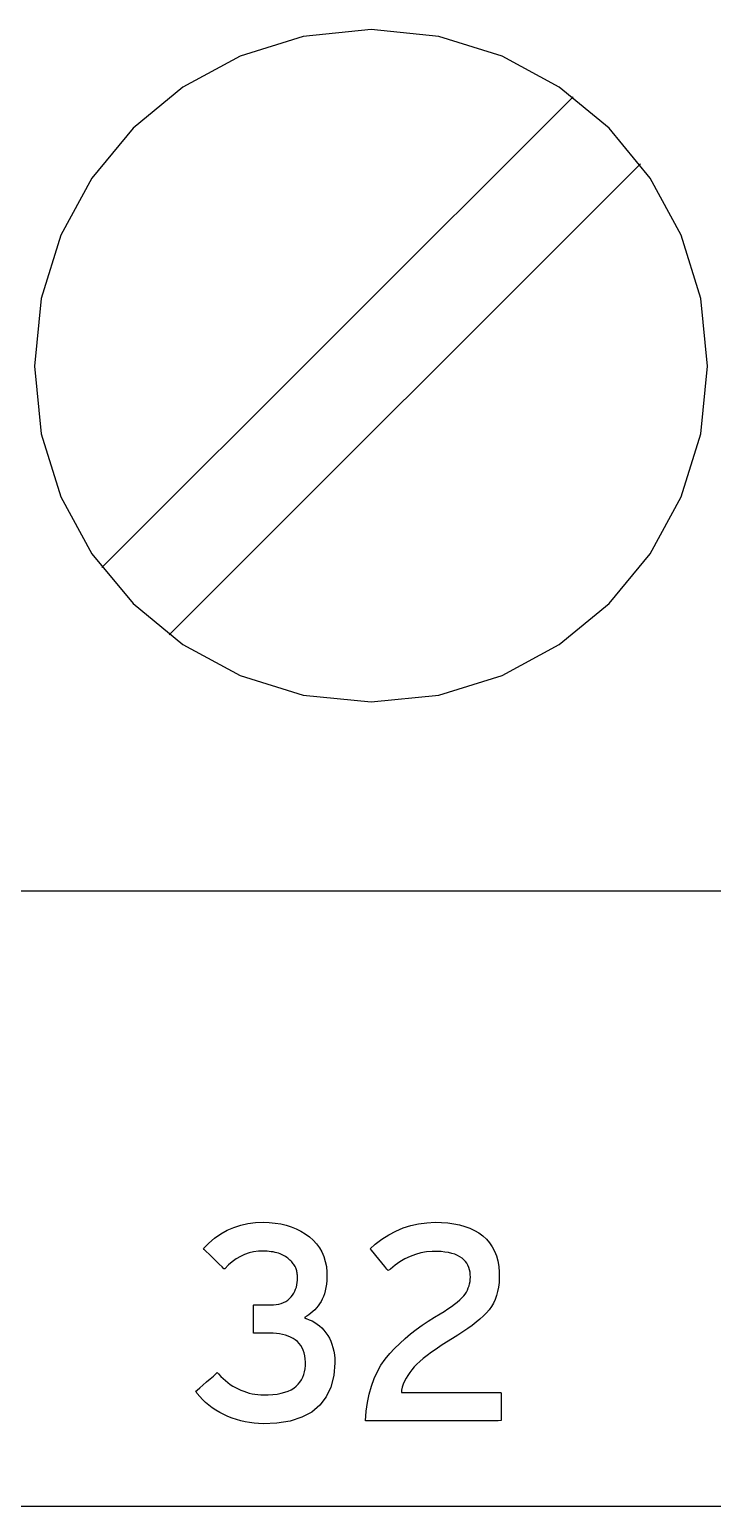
# Model space of a CAD drawing. Extents: x 1 to 47.7, y 0.2 to 35.
# Drawn here: x 36.701 to 37.041, y 10.665 to 11.4 of the extents above; entities that cross this region are included whole.
import ezdxf

# ---------------------------------------------------------------- set-up
doc = ezdxf.new("R2010")
doc.units = 0
doc.header["$MEASUREMENT"] = 0
for name, color, linetype in [('5_1___24__TARGET_LEDS___12', 7, 'CONTINUOUS'), ('6_1__EMPTY_IO_BOARD_POSITI', 7, 'CONTINUOUS'), ('6_2___8__INDEPENDENT_INPUT', 7, 'CONTINUOUS'), ('6_3___8__OPTOISO_INDEPENDE', 7, 'CONTINUOUS'), ('6_4___24__OPTOISO_INDEPEND', 7, 'CONTINUOUS'), ('6_5___8__INDEPENDENT_INPUT', 7, 'CONTINUOUS'), ('6_6___8__INDEPENDENT_INPUT', 7, 'CONTINUOUS'), ('6_7___8__OPTOISO_INDEPENDE', 7, 'CONTINUOUS'), ('6_8___8__OPTOISO_INDEPENDE', 7, 'CONTINUOUS'), ('7_0_____DWG', 7, 'CONTINUOUS')]:
    doc.layers.add(name, color=color, linetype=linetype)

msp = doc.modelspace()

# ---------------------------------------------------------------- linework, layer by layer
at = {"layer": '5_1___24__TARGET_LEDS___12'}
msp.add_lwpolyline([(36.70365, 11.23208), (36.70705, 11.19839), (36.7168, 11.16703), (36.73224, 11.13865), (36.75268, 11.11392), (36.77745, 11.09353), (36.80589, 11.07813), (36.83733, 11.0684), (36.87108, 11.065), (36.90478, 11.0684), (36.93617, 11.07813), (36.96458, 11.09353), (36.98934, 11.11392), (37.00977, 11.13865), (37.02519, 11.16703), (37.03494, 11.19839), (37.03834, 11.23208), (37.03494, 11.26578), (37.02519, 11.2972), (37.00977, 11.32564), (36.98934, 11.35043), (36.96458, 11.37089), (36.93617, 11.38635), (36.90478, 11.39612), (36.87108, 11.39953), (36.83733, 11.39612), (36.80589, 11.38635), (36.77745, 11.37089), (36.75268, 11.35043), (36.73224, 11.32564), (36.7168, 11.2972), (36.70705, 11.26578)], close=True, dxfattribs=at)
for points in [[(36.73723, 11.13184), (36.9715, 11.36611)], [(36.77066, 11.09842), (37.00492, 11.33269)], [(36.03925, 10.9711), (36.16509, 10.9711), (36.28646, 10.9711), (36.40295, 10.9711), (36.51408, 10.9711), (36.61943, 10.9711), (36.71854, 10.9711), (36.81096, 10.9711), (36.89627, 10.9711), (36.9361, 10.9711), (36.97399, 10.9711), (37.00988, 10.9711), (37.04371, 10.9711)]]:
    msp.add_lwpolyline(points, dxfattribs=at)
at = {"layer": '6_1__EMPTY_IO_BOARD_POSITI'}
msp.add_lwpolyline([(37.05647, 10.97086), (37.00963, 10.97086), (36.95874, 10.97086), (36.90396, 10.97086), (36.84544, 10.97086), (36.78334, 10.97086), (36.7178, 10.97086), (36.64899, 10.97086), (36.57705, 10.97086), (36.50214, 10.97086), (36.4244, 10.97086), (36.344, 10.97086), (36.26109, 10.97086), (36.17581, 10.97086), (36.08833, 10.97086)], dxfattribs=at)
at = {"layer": '6_2___8__INDEPENDENT_INPUT'}
msp.add_lwpolyline([(36.70365, 11.23208), (36.70705, 11.19839), (36.7168, 11.16703), (36.73224, 11.13865), (36.75268, 11.11392), (36.77745, 11.09353), (36.80589, 11.07813), (36.83733, 11.0684), (36.87108, 11.065), (36.90478, 11.0684), (36.93617, 11.07813), (36.96458, 11.09353), (36.98934, 11.11392), (37.00977, 11.13865), (37.02519, 11.16703), (37.03494, 11.19839), (37.03834, 11.23208), (37.03494, 11.26578), (37.02519, 11.2972), (37.00977, 11.32564), (36.98934, 11.35043), (36.96458, 11.37089), (36.93617, 11.38635), (36.90478, 11.39612), (36.87108, 11.39953), (36.83733, 11.39612), (36.80589, 11.38635), (36.77745, 11.37089), (36.75268, 11.35043), (36.73224, 11.32564), (36.7168, 11.2972), (36.70705, 11.26578)], close=True, dxfattribs=at)
for points in [[(36.73723, 11.13184), (36.9715, 11.36611)], [(36.77066, 11.09842), (37.00492, 11.33269)], [(36.03925, 10.9711), (36.16509, 10.9711), (36.28646, 10.9711), (36.40295, 10.9711), (36.51408, 10.9711), (36.61943, 10.9711), (36.71854, 10.9711), (36.81096, 10.9711), (36.89627, 10.9711), (36.9361, 10.9711), (36.97399, 10.9711), (37.00988, 10.9711), (37.04371, 10.9711)]]:
    msp.add_lwpolyline(points, dxfattribs=at)
at = {"layer": '6_3___8__OPTOISO_INDEPENDE'}
msp.add_lwpolyline([(36.70365, 11.23208), (36.70705, 11.19839), (36.7168, 11.16703), (36.73224, 11.13865), (36.75268, 11.11392), (36.77745, 11.09353), (36.80589, 11.07813), (36.83733, 11.0684), (36.87108, 11.065), (36.90478, 11.0684), (36.93617, 11.07813), (36.96458, 11.09353), (36.98934, 11.11392), (37.00977, 11.13865), (37.02519, 11.16703), (37.03494, 11.19839), (37.03834, 11.23208), (37.03494, 11.26578), (37.02519, 11.2972), (37.00977, 11.32564), (36.98934, 11.35043), (36.96458, 11.37089), (36.93617, 11.38635), (36.90478, 11.39612), (36.87108, 11.39953), (36.83733, 11.39612), (36.80589, 11.38635), (36.77745, 11.37089), (36.75268, 11.35043), (36.73224, 11.32564), (36.7168, 11.2972), (36.70705, 11.26578)], close=True, dxfattribs=at)
for points in [[(36.73723, 11.13184), (36.9715, 11.36611)], [(36.77066, 11.09842), (37.00492, 11.33269)], [(36.03925, 10.9711), (36.16509, 10.9711), (36.28646, 10.9711), (36.40295, 10.9711), (36.51408, 10.9711), (36.61943, 10.9711), (36.71854, 10.9711), (36.81096, 10.9711), (36.89627, 10.9711), (36.9361, 10.9711), (36.97399, 10.9711), (37.00988, 10.9711), (37.04371, 10.9711)]]:
    msp.add_lwpolyline(points, dxfattribs=at)
at = {"layer": '6_4___24__OPTOISO_INDEPEND'}
msp.add_lwpolyline([(36.70365, 11.23208), (36.70705, 11.19839), (36.7168, 11.16703), (36.73224, 11.13865), (36.75268, 11.11392), (36.77745, 11.09353), (36.80589, 11.07813), (36.83733, 11.0684), (36.87108, 11.065), (36.90478, 11.0684), (36.93617, 11.07813), (36.96458, 11.09353), (36.98934, 11.11392), (37.00977, 11.13865), (37.02519, 11.16703), (37.03494, 11.19839), (37.03834, 11.23208), (37.03494, 11.26578), (37.02519, 11.2972), (37.00977, 11.32564), (36.98934, 11.35043), (36.96458, 11.37089), (36.93617, 11.38635), (36.90478, 11.39612), (36.87108, 11.39953), (36.83733, 11.39612), (36.80589, 11.38635), (36.77745, 11.37089), (36.75268, 11.35043), (36.73224, 11.32564), (36.7168, 11.2972), (36.70705, 11.26578)], close=True, dxfattribs=at)
for points in [[(36.73723, 11.13184), (36.9715, 11.36611)], [(36.77066, 11.09842), (37.00492, 11.33269)], [(36.03925, 10.9711), (36.16509, 10.9711), (36.28646, 10.9711), (36.40295, 10.9711), (36.51408, 10.9711), (36.61943, 10.9711), (36.71854, 10.9711), (36.81096, 10.9711), (36.89627, 10.9711), (36.9361, 10.9711), (36.97399, 10.9711), (37.00988, 10.9711), (37.04371, 10.9711)]]:
    msp.add_lwpolyline(points, dxfattribs=at)
at = {"layer": '6_5___8__INDEPENDENT_INPUT'}
msp.add_lwpolyline([(36.70365, 11.23208), (36.70705, 11.19839), (36.7168, 11.16703), (36.73224, 11.13865), (36.75268, 11.11392), (36.77745, 11.09353), (36.80589, 11.07813), (36.83733, 11.0684), (36.87108, 11.065), (36.90478, 11.0684), (36.93617, 11.07813), (36.96458, 11.09353), (36.98934, 11.11392), (37.00977, 11.13865), (37.02519, 11.16703), (37.03494, 11.19839), (37.03834, 11.23208), (37.03494, 11.26578), (37.02519, 11.2972), (37.00977, 11.32564), (36.98934, 11.35043), (36.96458, 11.37089), (36.93617, 11.38635), (36.90478, 11.39612), (36.87108, 11.39953), (36.83733, 11.39612), (36.80589, 11.38635), (36.77745, 11.37089), (36.75268, 11.35043), (36.73224, 11.32564), (36.7168, 11.2972), (36.70705, 11.26578)], close=True, dxfattribs=at)
for points in [[(36.73723, 11.13184), (36.9715, 11.36611)], [(36.77066, 11.09842), (37.00492, 11.33269)], [(36.03925, 10.9711), (36.16509, 10.9711), (36.28646, 10.9711), (36.40295, 10.9711), (36.51408, 10.9711), (36.61943, 10.9711), (36.71854, 10.9711), (36.81096, 10.9711), (36.89627, 10.9711), (36.9361, 10.9711), (36.97399, 10.9711), (37.00988, 10.9711), (37.04371, 10.9711)]]:
    msp.add_lwpolyline(points, dxfattribs=at)
at = {"layer": '6_6___8__INDEPENDENT_INPUT'}
msp.add_lwpolyline([(36.70365, 11.23208), (36.70705, 11.19839), (36.7168, 11.16703), (36.73224, 11.13865), (36.75268, 11.11392), (36.77745, 11.09353), (36.80589, 11.07813), (36.83733, 11.0684), (36.87108, 11.065), (36.90478, 11.0684), (36.93617, 11.07813), (36.96458, 11.09353), (36.98934, 11.11392), (37.00977, 11.13865), (37.02519, 11.16703), (37.03494, 11.19839), (37.03834, 11.23208), (37.03494, 11.26578), (37.02519, 11.2972), (37.00977, 11.32564), (36.98934, 11.35043), (36.96458, 11.37089), (36.93617, 11.38635), (36.90478, 11.39612), (36.87108, 11.39953), (36.83733, 11.39612), (36.80589, 11.38635), (36.77745, 11.37089), (36.75268, 11.35043), (36.73224, 11.32564), (36.7168, 11.2972), (36.70705, 11.26578)], close=True, dxfattribs=at)
for points in [[(36.73723, 11.13184), (36.9715, 11.36611)], [(36.77066, 11.09842), (37.00492, 11.33269)], [(36.03925, 10.9711), (36.16509, 10.9711), (36.28646, 10.9711), (36.40295, 10.9711), (36.51408, 10.9711), (36.61943, 10.9711), (36.71854, 10.9711), (36.81096, 10.9711), (36.89627, 10.9711), (36.9361, 10.9711), (36.97399, 10.9711), (37.00988, 10.9711), (37.04371, 10.9711)]]:
    msp.add_lwpolyline(points, dxfattribs=at)
at = {"layer": '6_7___8__OPTOISO_INDEPENDE'}
msp.add_lwpolyline([(36.70365, 11.23208), (36.70705, 11.19839), (36.7168, 11.16703), (36.73224, 11.13865), (36.75268, 11.11392), (36.77745, 11.09353), (36.80589, 11.07813), (36.83733, 11.0684), (36.87108, 11.065), (36.90478, 11.0684), (36.93617, 11.07813), (36.96458, 11.09353), (36.98934, 11.11392), (37.00977, 11.13865), (37.02519, 11.16703), (37.03494, 11.19839), (37.03834, 11.23208), (37.03494, 11.26578), (37.02519, 11.2972), (37.00977, 11.32564), (36.98934, 11.35043), (36.96458, 11.37089), (36.93617, 11.38635), (36.90478, 11.39612), (36.87108, 11.39953), (36.83733, 11.39612), (36.80589, 11.38635), (36.77745, 11.37089), (36.75268, 11.35043), (36.73224, 11.32564), (36.7168, 11.2972), (36.70705, 11.26578)], close=True, dxfattribs=at)
for points in [[(36.73723, 11.13184), (36.9715, 11.36611)], [(36.77066, 11.09842), (37.00492, 11.33269)], [(36.03925, 10.9711), (36.16509, 10.9711), (36.28646, 10.9711), (36.40295, 10.9711), (36.51408, 10.9711), (36.61943, 10.9711), (36.71854, 10.9711), (36.81096, 10.9711), (36.89627, 10.9711), (36.9361, 10.9711), (36.97399, 10.9711), (37.00988, 10.9711), (37.04371, 10.9711)]]:
    msp.add_lwpolyline(points, dxfattribs=at)
at = {"layer": '6_8___8__OPTOISO_INDEPENDE'}
msp.add_lwpolyline([(36.70365, 11.23208), (36.70705, 11.19839), (36.7168, 11.16703), (36.73224, 11.13865), (36.75268, 11.11392), (36.77745, 11.09353), (36.80589, 11.07813), (36.83733, 11.0684), (36.87108, 11.065), (36.90478, 11.0684), (36.93617, 11.07813), (36.96458, 11.09353), (36.98934, 11.11392), (37.00977, 11.13865), (37.02519, 11.16703), (37.03494, 11.19839), (37.03834, 11.23208), (37.03494, 11.26578), (37.02519, 11.2972), (37.00977, 11.32564), (36.98934, 11.35043), (36.96458, 11.37089), (36.93617, 11.38635), (36.90478, 11.39612), (36.87108, 11.39953), (36.83733, 11.39612), (36.80589, 11.38635), (36.77745, 11.37089), (36.75268, 11.35043), (36.73224, 11.32564), (36.7168, 11.2972), (36.70705, 11.26578)], close=True, dxfattribs=at)
for points in [[(36.73723, 11.13184), (36.9715, 11.36611)], [(36.77066, 11.09842), (37.00492, 11.33269)], [(36.03925, 10.9711), (36.16509, 10.9711), (36.28646, 10.9711), (36.40295, 10.9711), (36.51408, 10.9711), (36.61943, 10.9711), (36.71854, 10.9711), (36.81096, 10.9711), (36.89627, 10.9711), (36.9361, 10.9711), (36.97399, 10.9711), (37.00988, 10.9711), (37.04371, 10.9711)]]:
    msp.add_lwpolyline(points, dxfattribs=at)
at = {"layer": '7_0_____DWG'}
for points in [[(36.85305, 10.7363), (36.8525, 10.72986), (36.85107, 10.72419), (36.84877, 10.71928), (36.8456, 10.71513), (36.84155, 10.71175), (36.83663, 10.70914), (36.83084, 10.70729), (36.82417, 10.70621), (36.81743, 10.70589), (36.81515, 10.706), (36.8129, 10.70621), (36.81067, 10.70652), (36.80846, 10.70693), (36.80628, 10.70745), (36.80412, 10.70806), (36.80199, 10.70877), (36.79988, 10.70958), (36.7978, 10.7105), (36.79579, 10.71152), (36.79387, 10.71264), (36.79207, 10.71383), (36.79036, 10.71511), (36.78876, 10.71647), (36.78726, 10.71791), (36.78586, 10.71943), (36.78456, 10.72104), (36.78394, 10.72206), (36.78462, 10.72265), (36.78586, 10.72373), (36.78746, 10.72514), (36.78926, 10.7267), (36.79105, 10.72827), (36.79266, 10.72967), (36.7939, 10.73075), (36.79458, 10.73134), (36.79525, 10.7307), (36.79633, 10.72951), (36.79744, 10.7284), (36.7986, 10.72736), (36.79979, 10.72639), (36.80101, 10.72549), (36.80227, 10.72467), (36.80357, 10.72391), (36.80491, 10.72323), (36.8063, 10.72261), (36.8077, 10.72207), (36.8091, 10.7216), (36.81051, 10.7212), (36.81192, 10.72087), (36.81333, 10.72061), (36.81475, 10.72042), (36.81616, 10.7203), (36.81759, 10.72026), (36.81991, 10.7203), (36.82224, 10.72045), (36.8244, 10.72071), (36.82639, 10.72108), (36.82821, 10.72156), (36.82986, 10.72216), (36.83135, 10.72287), (36.83267, 10.72368), (36.83382, 10.72461), (36.8348, 10.72559), (36.83567, 10.72665), (36.83641, 10.72781), (36.83704, 10.72905), (36.83756, 10.73037), (36.83795, 10.73179), (36.83823, 10.73329), (36.83839, 10.73487), (36.83843, 10.73654), (36.83832, 10.73818), (36.8381, 10.73972), (36.83777, 10.74116), (36.83733, 10.7425), (36.83677, 10.74374), (36.83609, 10.74487), (36.8353, 10.74591), (36.8344, 10.74685), (36.83338, 10.74768), (36.83225, 10.74839), (36.83105, 10.74901), (36.82978, 10.74955), (36.82843, 10.75), (36.82701, 10.75036), (36.82552, 10.75063), (36.82395, 10.75081), (36.8223, 10.75091), (36.82127, 10.75092), (36.82072, 10.75092), (36.8197, 10.75092), (36.81839, 10.75092), (36.81692, 10.75092), (36.81545, 10.75092), (36.81414, 10.75092), (36.81313, 10.75092), (36.81257, 10.75092), (36.81251, 10.75109), (36.81251, 10.7521), (36.81251, 10.7538), (36.81251, 10.75595), (36.81251, 10.75831), (36.81251, 10.76064), (36.81251, 10.76268), (36.81251, 10.76421), (36.81251, 10.76497), (36.81267, 10.76501), (36.81336, 10.76501), (36.81446, 10.76501), (36.81582, 10.76501), (36.81728, 10.76501), (36.8187, 10.76501), (36.81993, 10.76501), (36.82081, 10.76501), (36.8212, 10.76501), (36.82248, 10.76505), (36.82388, 10.76519), (36.82519, 10.76543), (36.82642, 10.76578), (36.82757, 10.76622), (36.82862, 10.76677), (36.8296, 10.76743), (36.83048, 10.76818), (36.83129, 10.76904), (36.83197, 10.76992), (36.83257, 10.77085), (36.83309, 10.77182), (36.83353, 10.77284), (36.83389, 10.77389), (36.83417, 10.775), (36.83436, 10.77614), (36.83447, 10.77733), (36.8345, 10.77845), (36.83449, 10.77893), (36.83446, 10.77942), (36.83442, 10.77992), (36.83436, 10.78042), (36.83428, 10.78093), (36.83419, 10.78145), (36.83408, 10.78197), (36.83395, 10.7825), (36.83379, 10.78304), (36.83356, 10.78357), (36.8333, 10.78408), (36.83301, 10.78459), (36.8327, 10.78508), (36.83235, 10.78556), (36.83198, 10.78603), (36.83158, 10.78648), (36.83115, 10.78693), (36.83069, 10.78738), (36.8302, 10.78784), (36.82968, 10.78828), (36.82912, 10.78869), (36.82852, 10.78909), (36.8279, 10.78946), (36.82724, 10.78982), (36.82654, 10.79015), (36.82582, 10.79046), (36.82504, 10.79074), (36.8242, 10.79099), (36.82332, 10.7912), (36.8224, 10.79138), (36.82143, 10.79153), (36.82041, 10.79165), (36.81935, 10.79173), (36.81824, 10.79179), (36.81708, 10.79181), (36.81501, 10.79174), (36.81264, 10.79143), (36.81036, 10.7909), (36.80816, 10.79015), (36.80604, 10.78918), (36.804, 10.78798), (36.80205, 10.78655), (36.80018, 10.78491), (36.79839, 10.78303), (36.79786, 10.78302), (36.79695, 10.78392), (36.79557, 10.78527), (36.79391, 10.7869), (36.79215, 10.78863), (36.79047, 10.79029), (36.78904, 10.79169), (36.78805, 10.79267), (36.78768, 10.79303), (36.79039, 10.79581), (36.79326, 10.79825), (36.79627, 10.80037), (36.79944, 10.80216), (36.80275, 10.80363), (36.80622, 10.80476), (36.80984, 10.80556), (36.81361, 10.80604), (36.8174, 10.80618), (36.82043, 10.80607), (36.82334, 10.80579), (36.82613, 10.80533), (36.8288, 10.8047), (36.83135, 10.8039), (36.83379, 10.80292), (36.83611, 10.80177), (36.83831, 10.80045), (36.8404, 10.79896), (36.84228, 10.79729), (36.84394, 10.79547), (36.84536, 10.79351), (36.84656, 10.79139), (36.84753, 10.78912), (36.84828, 10.7867), (36.8488, 10.78413), (36.84908, 10.78141), (36.84912, 10.77897), (36.84901, 10.77711), (36.84882, 10.77535), (36.84856, 10.77368), (36.84823, 10.77211), (36.84783, 10.77063), (36.84735, 10.76925), (36.8468, 10.76796), (36.84617, 10.76677), (36.84546, 10.76566), (36.84468, 10.7646), (36.84387, 10.7636), (36.84301, 10.76265), (36.8421, 10.76176), (36.84115, 10.76092), (36.84015, 10.76014), (36.83911, 10.75941), (36.83802, 10.75874), (36.8388, 10.75824), (36.84027, 10.7577), (36.84167, 10.75707), (36.843, 10.75634), (36.84426, 10.75551), (36.84545, 10.75459), (36.84657, 10.75356), (36.84762, 10.75243), (36.84859, 10.75121), (36.8495, 10.74991), (36.85031, 10.74853), (36.85101, 10.74706), (36.85161, 10.7455), (36.8521, 10.74384), (36.8525, 10.74209), (36.85278, 10.74026), (36.85297, 10.73832)], [(36.8682, 10.70744), (36.86861, 10.71211), (36.86925, 10.71653), (36.87012, 10.72071), (36.87123, 10.72466), (36.87258, 10.72837), (36.87415, 10.73184), (36.87597, 10.73507), (36.87802, 10.73806), (36.8803, 10.74082), (36.88274, 10.74341), (36.88528, 10.74591), (36.88792, 10.74832), (36.89066, 10.75063), (36.8935, 10.75285), (36.89644, 10.75497), (36.89949, 10.75701), (36.90263, 10.75895), (36.90537, 10.76056), (36.9074, 10.76182), (36.90927, 10.76304), (36.91098, 10.76421), (36.91252, 10.76535), (36.91391, 10.76645), (36.91513, 10.76751), (36.91619, 10.76853), (36.91708, 10.76951), (36.9178, 10.77047), (36.91841, 10.77145), (36.91894, 10.77244), (36.91938, 10.77346), (36.91975, 10.77449), (36.92004, 10.77554), (36.92025, 10.77661), (36.92037, 10.77769), (36.92042, 10.77879), (36.92038, 10.7801), (36.92024, 10.78136), (36.91998, 10.78256), (36.91963, 10.78369), (36.91916, 10.78475), (36.91859, 10.78574), (36.91792, 10.78666), (36.91714, 10.78751), (36.91625, 10.7883), (36.91519, 10.78904), (36.91398, 10.78968), (36.91264, 10.79024), (36.91116, 10.7907), (36.90953, 10.79108), (36.90777, 10.79136), (36.90586, 10.79156), (36.90381, 10.79166), (36.90141, 10.79165), (36.89856, 10.79139), (36.89579, 10.79089), (36.89309, 10.79015), (36.89046, 10.78917), (36.8879, 10.78796), (36.88541, 10.78651), (36.883, 10.78482), (36.88066, 10.78289), (36.87954, 10.78209), (36.87889, 10.78288), (36.8778, 10.78423), (36.87641, 10.78594), (36.87489, 10.78781), (36.87339, 10.78965), (36.87208, 10.79126), (36.87112, 10.79245), (36.87066, 10.79301), (36.87311, 10.79521), (36.8764, 10.79773), (36.8798, 10.79992), (36.88333, 10.80178), (36.88698, 10.80332), (36.89076, 10.80453), (36.89465, 10.80541), (36.89868, 10.80596), (36.90282, 10.80619), (36.90613, 10.8061), (36.90927, 10.80585), (36.91225, 10.80544), (36.91506, 10.80486), (36.91771, 10.80411), (36.92018, 10.8032), (36.92249, 10.80213), (36.92464, 10.80088), (36.92661, 10.79946), (36.92839, 10.79782), (36.92995, 10.796), (36.93129, 10.794), (36.93241, 10.79182), (36.93332, 10.78946), (36.93401, 10.78693), (36.93449, 10.78422), (36.93475, 10.78133), (36.93479, 10.77856), (36.93465, 10.77619), (36.93437, 10.77393), (36.93395, 10.77177), (36.93338, 10.76973), (36.93268, 10.76779), (36.93182, 10.76597), (36.93083, 10.76425), (36.92969, 10.76264), (36.92837, 10.76112), (36.92685, 10.75958), (36.92516, 10.75802), (36.92331, 10.75645), (36.92128, 10.75485), (36.91909, 10.75324), (36.91672, 10.7516), (36.91418, 10.74995), (36.91147, 10.74827), (36.90857, 10.7465), (36.90584, 10.74477), (36.90332, 10.74309), (36.901, 10.74146), (36.89888, 10.73989), (36.89697, 10.73838), (36.89526, 10.73692), (36.89375, 10.73551), (36.89244, 10.73416), (36.89128, 10.73278), (36.89023, 10.73139), (36.88928, 10.72997), (36.88843, 10.72853), (36.88769, 10.72707), (36.88706, 10.72559), (36.88653, 10.72409), (36.88611, 10.72257), (36.8861, 10.72154), (36.88899, 10.72154), (36.89459, 10.72154), (36.902, 10.72154), (36.91035, 10.72154), (36.91874, 10.72154), (36.9263, 10.72154), (36.93214, 10.72154), (36.93538, 10.72154), (36.93575, 10.72138), (36.93575, 10.72037), (36.93575, 10.71865), (36.93575, 10.71648), (36.93575, 10.71409), (36.93575, 10.71175), (36.93575, 10.7097), (36.93575, 10.70819), (36.93575, 10.70747), (36.93425, 10.70744), (36.92856, 10.70744), (36.91974, 10.70744), (36.90899, 10.70744), (36.8975, 10.70744), (36.88648, 10.70744), (36.87713, 10.70744), (36.87063, 10.70744)]]:
    msp.add_lwpolyline(points, close=True, dxfattribs=at)
msp.add_lwpolyline([(37.67755, 10.66478), (37.49377, 10.66478), (37.30856, 10.66478), (37.12201, 10.66478), (36.93422, 10.66478), (36.74529, 10.66478), (36.55531, 10.66478), (36.36438, 10.66478), (36.17259, 10.66478), (35.98004, 10.66478), (35.78682, 10.66478), (35.39876, 10.66478), (35.00918, 10.66478), (34.61883, 10.66478), (34.22848, 10.66478)], dxfattribs=at)

doc.saveas('drawing.dxf')
